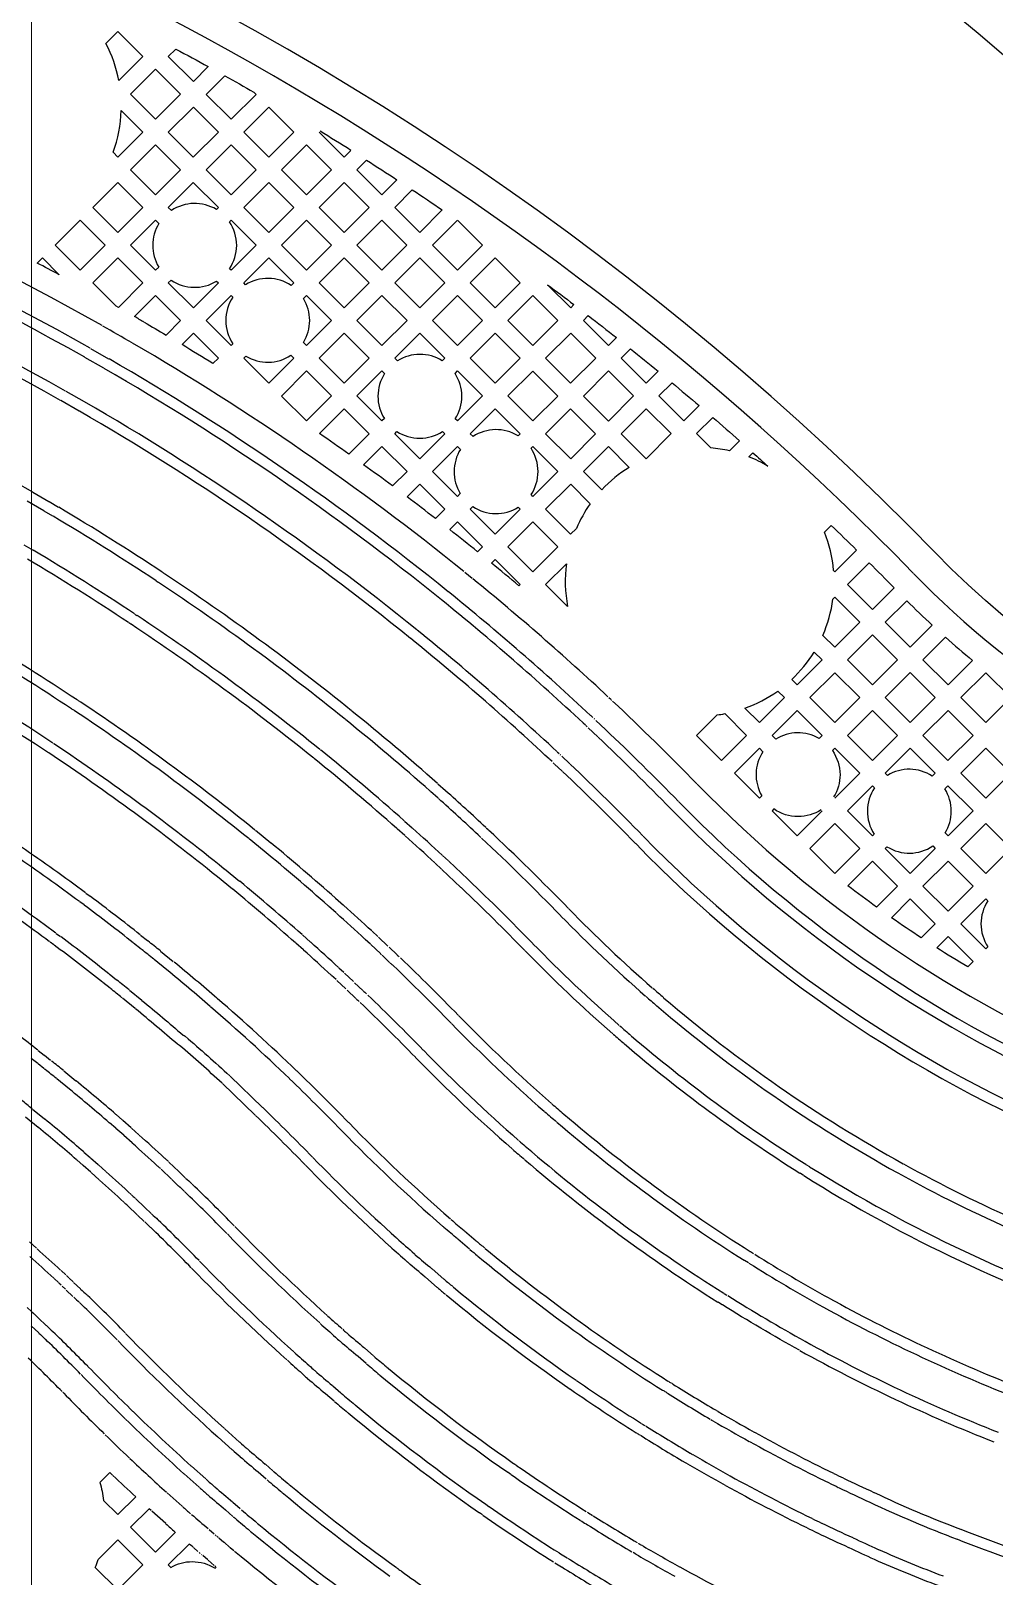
# Model space of a CAD drawing. Extents: x 3664 to 3837, y -413 to -292.
# Drawn here: x 3776.13 to 3780.21, y -331.15 to -324.6 of the extents above; entities that cross this region are included whole.
import ezdxf

# ---------------------------------------------------------------- set-up
doc = ezdxf.new("R2010")
doc.units = 0
doc.layers.add('gbr-dxf_layer0', color=7, linetype='Continuous')
doc.layers.add('gbr-outline-dxf_layer1', color=2, linetype='Continuous')
doc.layers.add('備註', color=1, linetype='Continuous', lineweight=9)

msp = doc.modelspace()

# ---------------------------------------------------------------- linework, layer by layer
at = {"layer": 'gbr-dxf_layer0'}
for p, q in [((3777.9413, -325.4032), (3777.8355, -325.509)), ((3778.0044, -326.9215), (3777.9728, -326.8959)), ((3778.3151, -326.9474), (3778.4034, -326.8591)), ((3778.4078, -327.0402), (3778.3151, -326.9474)), ((3778.5909, -327.4345), (3778.5831, -327.4272)), ((3778.5061, -327.5031), (3778.5156, -327.5119)), ((3778.4841, -327.5441), (3778.4746, -327.5353)), ((3778.5276, -327.5233), (3778.5681, -327.5616)), ((3778.0632, -327.9789), (3778.071, -327.9862)), ((3776.7115, -330.7976), (3776.7747, -330.8539)), ((3776.7057, -330.9285), (3776.6463, -330.8756)), ((3776.8895, -330.9527), (3776.9103, -330.9713)), ((3776.9149, -330.9753), (3776.9195, -330.9793)), ((3776.8413, -331.0459), (3776.8243, -331.0308)), ((3776.93, -330.9881), (3776.9514, -331.0064)), ((3776.9527, -331.0076), (3776.9779, -331.0289)), ((3776.9792, -331.03), (3776.9942, -331.0422)), ((3776.8512, -331.0546), (3776.8466, -331.0505)), ((3776.884, -331.0824), (3776.8625, -331.0641)), ((3776.9107, -331.1052), (3776.8855, -331.0838))]:
    msp.add_line(p, q, dxfattribs=at)
at = {"layer": 'gbr-dxf_layer0', "color": 1}
for p, q in [((3776.4434, -326.0306), (3776.3634, -325.9849)), ((3776.3868, -325.9465), (3776.4639, -325.9905)), ((3776.2823, -326.1281), (3776.36, -326.1722)), ((3776.3388, -326.212), (3776.2612, -326.1679)), ((3778.5363, -327.5935), (3778.4958, -327.5552)), ((3778.3422, -327.6984), (3778.3316, -327.6885)), ((3778.3638, -327.657), (3778.3719, -327.6645)), ((3778.3832, -327.6751), (3778.4175, -327.7073)), ((3778.3518, -327.7074), (3778.3474, -327.703)), ((3778.385, -327.7386), (3778.3532, -327.7087))]:
    msp.add_line(p, q, dxfattribs=at)
at = {"layer": 'gbr-dxf_layer0', "color": 2}
for p, q in [((3776.0662, -326.512), (3776.1411, -326.5546)), ((3776.1424, -326.5554), (3776.2103, -326.5951)), ((3776.1895, -326.635), (3776.1186, -326.5936)), ((3776.2275, -326.6574), (3776.1913, -326.636)), ((3776.2123, -326.5961), (3776.2514, -326.6193)), ((3776.1046, -326.7787), (3776.1435, -326.8016)), ((3776.5581, -327.1156), (3776.549, -327.1097)), ((3776.5746, -327.0726), (3776.5837, -327.0785)), ((3777.8595, -327.8537), (3777.827, -327.8246)), ((3777.8579, -327.7919), (3777.8905, -327.821)), ((3777.7166, -327.9501), (3777.7494, -327.9792)), ((3777.7186, -328.012), (3777.6858, -327.9829)), ((3777.8741, -328.1538), (3777.8464, -328.1282)), ((3777.8779, -328.096), (3777.9031, -328.1193)), ((3779.4071, -329.4522), (3779.3927, -329.443)), ((3779.4179, -329.4057), (3779.4324, -329.415))]:
    msp.add_line(p, q, dxfattribs=at)
at = {"layer": 'gbr-dxf_layer0', "color": 3}
for p, q in [((3776.3187, -327.4822), (3776.3111, -327.4773)), ((3777.122, -328.0772), (3777.0588, -328.0257)), ((3777.0856, -327.9895), (3777.1513, -328.0431)), ((3776.9549, -328.1531), (3777.0182, -328.2047)), ((3776.9888, -328.2388), (3776.9255, -328.1872)), ((3777.4255, -328.2775), (3777.4586, -328.3069)), ((3777.4278, -328.3397), (3777.3947, -328.3103)), ((3777.5798, -328.4171), (3777.6047, -328.4399)), ((3777.2886, -328.4961), (3777.2572, -328.4682)), ((3777.2854, -328.4331), (3777.3195, -328.4633)), ((3777.5734, -328.4722), (3777.551, -328.4517)), ((3777.615, -328.5119), (3777.5752, -328.4741)), ((3777.6071, -328.4424), (3777.6469, -328.4801)), ((3777.6518, -328.4849), (3777.6858, -328.5175)), ((3777.6203, -328.5172), (3777.6154, -328.5124)), ((3777.6539, -328.5491), (3777.6223, -328.519)), ((3777.4271, -328.6223), (3777.4075, -328.6045)), ((3777.4386, -328.5721), (3777.4595, -328.591)), ((3777.4629, -328.5945), (3777.5006, -328.6302)), ((3777.4687, -328.662), (3777.431, -328.6263)), ((3777.5107, -328.702), (3777.4742, -328.6675)), ((3777.506, -328.6357), (3777.5401, -328.6678)), ((3779.1822, -329.7752), (3779.1961, -329.7838)), ((3779.1742, -329.8232), (3779.1574, -329.8128)), ((3779.0709, -329.9526), (3779.0831, -329.9603))]:
    msp.add_line(p, q, dxfattribs=at)
at = {"layer": 'gbr-dxf_layer0', "color": 4}
for p, q in [((3776.3671, -328.2555), (3776.3854, -328.269)), ((3776.3597, -328.306), (3776.3414, -328.2925)), ((3776.2318, -328.4749), (3776.2163, -328.4635)), ((3776.2419, -328.4264), (3776.2602, -328.4399)), ((3776.6018, -328.4932), (3776.5696, -328.4676)), ((3776.5993, -328.4337), (3776.6289, -328.4572)), ((3776.7102, -328.5807), (3776.6565, -328.537)), ((3776.684, -328.5013), (3776.7374, -328.5449)), ((3776.4658, -328.5982), (3776.4971, -328.6231)), ((3776.4699, -328.659), (3776.4388, -328.6342)), ((3776.552, -328.6673), (3776.6039, -328.7096)), ((3776.5765, -328.7453), (3776.5219, -328.7009)), ((3777.0851, -329.1972), (3776.9459, -329.0631)), ((3776.9787, -329.0322), (3777.1154, -329.1639)), ((3777.9927, -329.765), (3777.9426, -329.7224)), ((3777.9708, -329.6873), (3778.021, -329.7299)), ((3777.8337, -329.8489), (3777.8841, -329.892)), ((3777.8558, -329.927), (3777.8054, -329.8839)), ((3778.7376, -330.5137), (3778.7407, -330.5158)), ((3778.9285, -330.6303), (3778.9368, -330.635)), ((3778.9157, -330.6747), (3778.9074, -330.67))]:
    msp.add_line(p, q, dxfattribs=at)
at = {"layer": 'gbr-dxf_layer0', "color": 5}
for p, q in [((3776.165, -328.9225), (3776.1905, -328.9422)), ((3776.1917, -328.9431), (3776.2169, -328.9632)), ((3776.1639, -328.9786), (3776.1357, -328.9567)), ((3776.1899, -328.9992), (3776.1647, -328.9791)), ((3776.2744, -329.0093), (3776.3251, -329.0508)), ((3776.2976, -329.0864), (3776.2442, -329.0427)), ((3776.1647, -329.2485), (3776.1119, -329.2053)), ((3776.1413, -329.1712), (3776.1915, -329.2122)), ((3776.4959, -329.1948), (3776.5224, -329.2181)), ((3776.4936, -329.2527), (3776.4671, -329.2294)), ((3776.5276, -329.2823), (3776.4947, -329.2536)), ((3776.5233, -329.2188), (3776.5588, -329.2498)), ((3776.5607, -329.2517), (3776.5922, -329.2804)), ((3776.5629, -329.3145), (3776.5288, -329.2835)), ((3776.3553, -329.4099), (3776.3286, -329.3866)), ((3776.3591, -329.3535), (3776.3858, -329.3768)), ((3776.3868, -329.3777), (3776.4191, -329.4061)), ((3776.7132, -329.3896), (3776.7177, -329.3939)), ((3776.7194, -329.3957), (3776.7607, -329.4358)), ((3776.3885, -329.4391), (3776.3562, -329.4107)), ((3776.4232, -329.4705), (3776.3892, -329.4398)), ((3776.4203, -329.4072), (3776.4518, -329.4356)), ((3776.7302, -329.4689), (3776.6865, -329.4265)), ((3776.7587, -329.4958), (3776.7314, -329.47)), ((3776.7614, -329.4364), (3776.7887, -329.4622)), ((3776.5774, -329.5495), (3776.6168, -329.588)), ((3776.6174, -329.5886), (3776.6441, -329.6137)), ((3776.6149, -329.648), (3776.5857, -329.6206)), ((3777.5496, -330.1849), (3777.5856, -330.2169)), ((3777.5542, -330.2491), (3777.5206, -330.2194)), ((3777.4189, -330.4092), (3777.3831, -330.3777)), ((3777.4137, -330.3448), (3777.447, -330.374)), ((3778.1677, -330.7199), (3778.1556, -330.7115)), ((3778.1801, -330.6737), (3778.1923, -330.6822)), ((3778.0481, -330.8917), (3778.0355, -330.883)), ((3778.062, -330.8466), (3778.0746, -330.8553)), ((3778.3729, -331.0527), (3778.3782, -331.0563)), ((3778.6966, -331.0574), (3778.6854, -331.0508))]:
    msp.add_line(p, q, dxfattribs=at)
at = {"layer": 'gbr-dxf_layer0', "color": 6}
for p, q in [((3776.1286, -329.7339), (3776.1586, -329.7612)), ((3776.2621, -329.8553), (3776.2827, -329.8743)), ((3776.2512, -329.9065), (3776.2332, -329.8898)), ((3776.2627, -329.9175), (3776.2534, -329.9087)), ((3776.2805, -329.935), (3776.2669, -329.9216)), ((3776.2853, -329.877), (3776.2946, -329.8858)), ((3776.2969, -329.888), (3776.3129, -329.9038)), ((3776.3152, -329.906), (3776.3441, -329.933)), ((3776.3126, -329.9652), (3776.2835, -329.9381)), ((3776.1192, -330.0118), (3776.1373, -330.029)), ((3776.139, -330.0307), (3776.1467, -330.038)), ((3776.1486, -330.0397), (3776.1664, -330.0572)), ((3776.1668, -330.0576), (3776.1996, -330.088)), ((3776.1681, -330.1201), (3776.1353, -330.0898)), ((3776.9873, -330.6152), (3776.9277, -330.5619)), ((3776.956, -330.5269), (3777.0183, -330.5825)), ((3776.8149, -330.685), (3776.8751, -330.7388)), ((3777.131, -330.7394), (3777.0978, -330.7099)), ((3777.1285, -330.677), (3777.1592, -330.7042)), ((3776.8467, -330.7738), (3776.784, -330.7177)), ((3776.9901, -330.8376), (3777.021, -330.8649)), ((3776.9902, -330.8978), (3776.9593, -330.8704))]:
    msp.add_line(p, q, dxfattribs=at)
at = {"layer": 'gbr-dxf_layer0', "linetype": 'Continuous'}
for points in [[(3739.2131, -329.4113), (3739.2131, -321.546, -0.414216), (3740.0096, -320.7494), (3771.018, -320.7494, -0.202307), (3781.688, -325.2511, 0.202311), (3782.9082, -325.7659), (3788.4081, -325.7659, 0.202315), (3789.6283, -325.2511, -0.202307), (3800.2983, -320.7494), (3821.8297, -320.7494, -0.414217), (3822.6262, -321.546), (3822.6262, -324.4785)], [(3789.2243, -325.9073, -0.11836), (3788.2841, -326.1332), (3782.7843, -326.1332, -0.202298), (3781.3009, -325.5074, 0.202302), (3770.8943, -321.1167), (3739.8827, -321.1167, -0.1755), (3739.7711, -321.1637), (3739.6127, -321.3221, -0.021764), (3739.6134, -321.3375, -0.125832), (3739.5916, -321.4228), (3739.5916, -322.1669, -0.355796), (3739.5517, -322.2159)], [(3739.7191, -322.1149), (3739.7191, -321.5477, -0.377394), (3739.9863, -321.2442), (3770.8938, -321.2442, -0.202308), (3781.2095, -325.5962, 0.202304), (3782.784, -326.2607), (3788.2839, -326.2607, 0.118898), (3789.2862, -326.0189, 0.264777), (3789.5244, -325.8769, 0.049743), (3789.8584, -325.5962, -0.012228), (3790.3619, -325.104, 0.308379), (3790.5953, -324.8916, -0.021115), (3791.5364, -324.122, 0.268033), (3791.7622, -323.9562, -0.026221), (3793.0319, -323.1401, 0.214143), (3793.2321, -323.0278, -0.03315), (3794.9605, -322.2211, 0.130853), (3795.0952, -322.1695, -0.090345), (3800.1739, -321.2442), (3821.4776, -321.2442)], [(3820.1929, -322.1469), (3820.1929, -322.7441, -0.414254), (3820.1429, -322.7941), (3819.7814, -322.7941), (3819.7814, -322.8421), (3819.4528, -322.8421), (3819.4528, -322.7941), (3819.4179, -322.7941, 0.064068), (3819.2048, -322.8215, 0.013699), (3819.0529, -322.8657, 0.036904), (3819.0193, -322.8632, 0.080213), (3818.9473, -322.8749, 0.02431), (3818.6857, -322.9836), (3800.1739, -322.9836, 0.202298), (3791.1048, -326.8101, -0.202305), (3788.2842, -328.0001), (3782.7838, -328.0001, -0.202305), (3779.9631, -326.8101, 0.202298), (3770.894, -322.9836), (3742.7092, -322.9836)], [(3776.7165, -324.7096), (3776.7485, -324.6776, -0.003164), (3776.8861, -324.7522)], [(3777.5157, -325.1893), (3777.5563, -325.1487, -0.003101), (3777.6853, -325.2317)], [(3777.6756, -325.3491), (3777.7503, -325.2744, -0.003089), (3777.8773, -325.3595)], [(3776.615, -325.8358, -0.002379), (3776.7072, -325.8902), (3776.7687, -325.8287), (3776.6627, -325.7227), (3776.5736, -325.8118)], [(3779.176, -326.4062), (3779.1934, -326.3888, -0.001721), (3779.2559, -326.4452)], [(3779.5295, -327.6512, -0.154933), (3779.562, -327.7537, -0.140449), (3779.5351, -327.8479)], [(3779.4818, -327.9024, -0.146257), (3779.3842, -327.9315, -0.154923), (3779.2817, -327.899), (3779.2742, -327.9065)], [(3776.2691, -330.3712, -0.029204), (3776.2734, -330.3752, 0.006722), (3776.4452, -330.5477)], [(3776.4808, -330.723, -0.000599), (3776.4689, -330.7118), (3776.4272, -330.7535)], [(3776.4272, -330.7535, -0.034204), (3776.4426, -330.8297), (3776.5028, -330.8899), (3776.5785, -330.8142, -0.00361), (3776.4822, -330.7244)], [(3776.823, -331.0297, -0.000925), (3776.8054, -331.0149), (3776.7166, -331.1036)], [(3776.7166, -331.1036), (3776.7272, -331.1142, -0.134942), (3776.8181, -331.0893, -0.144399), (3776.9145, -331.1177), (3776.9197, -331.1126)]]:
    msp.add_lwpolyline(points, format="xyb", dxfattribs=at)
for points in [[(3776.4521, -324.6544), (3776.5028, -324.6037), (3776.6087, -324.7096), (3776.5072, -324.8112)], [(3776.8861, -324.7522), (3776.8226, -324.8157), (3776.7165, -324.7096)], [(3776.5173, -324.9379), (3776.6088, -325.0294), (3776.5029, -325.1353), (3776.4829, -325.1153)], [(3777.3559, -325.0295), (3777.4618, -325.1354), (3777.4902, -325.107)], [(3777.6853, -325.2317), (3777.6217, -325.2953), (3777.5157, -325.1893)], [(3777.8773, -325.3595), (3777.7816, -325.4552), (3777.6756, -325.3491)], [(3777.8355, -325.509), (3777.9414, -325.615), (3778.0476, -325.509), (3777.943, -325.4044)], [(3776.1611, -325.5847), (3776.1832, -325.5627), (3776.2548, -325.6343)], [(3779.5399, -327.8527), (3779.6459, -327.7468), (3779.5399, -327.6407), (3779.5295, -327.6512)], [(3779.2742, -327.9065), (3779.3802, -328.0125), (3779.4861, -327.9066)], [(3776.6436, -330.8733), (3776.6349, -330.8655), (3776.5567, -330.9438)], [(3776.5567, -330.9438), (3776.6627, -331.0498), (3776.7472, -330.9653)]]:
    msp.add_lwpolyline(points, dxfattribs=at)
for points in [[(3776.5567, -324.8694), (3776.6626, -324.7634), (3776.7687, -324.8695), (3776.6627, -324.9755)], [(3776.7166, -325.0294), (3776.8226, -324.9234), (3776.9285, -325.0293), (3776.8225, -325.1353)], [(3777.0363, -325.0293), (3777.1421, -324.9235), (3777.2482, -325.0295), (3777.1423, -325.1353)], [(3776.5568, -325.1892), (3776.6627, -325.0833), (3776.7686, -325.1892), (3776.6627, -325.2951)], [(3776.8764, -325.1892), (3776.9824, -325.0832), (3777.0884, -325.1892), (3776.9824, -325.2952)], [(3777.1962, -325.1892), (3777.302, -325.0834), (3777.4079, -325.1893), (3777.3021, -325.2951)], [(3776.3968, -325.3491), (3776.5029, -325.2431), (3776.6088, -325.349), (3776.5028, -325.4551)], [(3777.0363, -325.3491), (3777.1423, -325.2431), (3777.2482, -325.349), (3777.1422, -325.455)], [(3777.356, -325.349), (3777.4618, -325.2432), (3777.5678, -325.3491), (3777.462, -325.455)], [(3776.2371, -325.5088), (3776.3429, -325.403), (3776.4489, -325.509), (3776.3431, -325.6148)], [(3777.1961, -325.5089), (3777.3021, -325.4029), (3777.4081, -325.5089), (3777.3021, -325.6149)], [(3777.5158, -325.5089), (3777.6217, -325.403), (3777.7277, -325.509), (3777.6218, -325.6149)], [(3776.3969, -325.6687), (3776.5028, -325.5628), (3776.6088, -325.6688), (3776.5051, -325.7726), (3776.4953, -325.767)], [(3777.356, -325.6688), (3777.462, -325.5628), (3777.568, -325.6688), (3777.462, -325.7748)], [(3777.6757, -325.6688), (3777.7816, -325.5629), (3777.8876, -325.6689), (3777.7817, -325.7747)], [(3777.9953, -325.6689), (3778.1014, -325.5628), (3778.2073, -325.6687), (3778.1012, -325.7748)], [(3777.5159, -325.8286), (3777.6218, -325.7227), (3777.7278, -325.8286), (3777.6218, -325.9346)], [(3777.8356, -325.8286), (3777.9414, -325.7228), (3778.0474, -325.8287), (3777.9415, -325.9346)], [(3778.1551, -325.8287), (3778.2612, -325.7226), (3778.3672, -325.8286), (3778.2611, -325.9347)], [(3777.3561, -325.9885), (3777.462, -325.8825), (3777.5679, -325.9885), (3777.462, -326.0944)], [(3777.9954, -325.9884), (3778.1012, -325.8826), (3778.2073, -325.9886), (3778.1014, -326.0945)], [(3778.315, -325.9886), (3778.4211, -325.8825), (3778.527, -325.9884), (3778.4209, -326.0945)], [(3777.1961, -326.1484), (3777.3022, -326.0423), (3777.4081, -326.1482), (3777.302, -326.2543)], [(3778.1553, -326.1483), (3778.2611, -326.0425), (3778.367, -326.1484), (3778.2612, -326.2542)], [(3778.4748, -326.1484), (3778.5809, -326.0423), (3778.6869, -326.1483), (3778.5808, -326.2544)], [(3778.315, -326.3081), (3778.4209, -326.2022), (3778.5269, -326.3082), (3778.4211, -326.4141)], [(3778.6347, -326.3082), (3778.7408, -326.2022), (3778.8466, -326.308), (3778.7406, -326.4141)], [(3778.1553, -326.7876), (3778.2612, -326.6817), (3778.3671, -326.7876), (3778.2612, -326.8935)], [(3779.5938, -327.2674), (3779.6999, -327.1613), (3779.8058, -327.2672), (3779.6997, -327.3732)], [(3779.434, -327.4271), (3779.5399, -327.3212), (3779.6458, -327.4271), (3779.5399, -327.533)], [(3779.7535, -327.4271), (3779.8596, -327.321), (3779.9656, -327.427), (3779.8596, -327.5331)], [(3780.0734, -327.427), (3780.1793, -327.3212), (3780.2852, -327.4271), (3780.1793, -327.5329)], [(3779.5938, -327.5869), (3779.6997, -327.481), (3779.8057, -327.587), (3779.6998, -327.6929)], [(3779.9134, -327.587), (3780.0195, -327.4809), (3780.1254, -327.5868), (3780.0193, -327.6929)], [(3780.0732, -327.7468), (3780.1793, -327.6407), (3780.2854, -327.7468), (3780.1793, -327.8529)], [(3779.4341, -328.0664), (3779.5399, -327.9605), (3779.6458, -328.0664), (3779.54, -328.1723)], [(3780.0734, -328.0665), (3780.1793, -327.9606), (3780.2852, -328.0666), (3780.1794, -328.1724)], [(3779.9135, -328.2263), (3780.0195, -328.1203), (3780.1255, -328.2263), (3780.0195, -328.3323)]]:
    msp.add_lwpolyline(points, close=True, dxfattribs=at)
for points in [[(3776.8765, -324.8696), (3776.9554, -324.7906, -0.002884), (3777.0795, -324.8608), (3777.0883, -324.8696), (3776.9824, -324.9755)], [(3776.7166, -325.349), (3776.8225, -325.2431), (3776.9285, -325.3491), (3776.9201, -325.3576, 0.290422), (3776.7297, -325.3621)], [(3776.5567, -325.509), (3776.6627, -325.4029), (3776.6768, -325.417, 0.279764), (3776.6761, -325.6016), (3776.6627, -325.615)], [(3776.9755, -325.4099), (3776.9824, -325.403), (3777.0884, -325.5089), (3776.9825, -325.6149), (3776.9763, -325.6087, 0.14835), (3777.0062, -325.5099, 0.150472)], [(3777.0363, -325.6688), (3777.1423, -325.5628), (3777.2482, -325.6688), (3777.2368, -325.6801, 0.294678), (3777.044, -325.6765)], [(3776.7166, -325.6688), (3776.7285, -325.6569, 0.294898), (3776.9213, -325.6615), (3776.9286, -325.6688), (3776.8226, -325.7748)], [(3776.8764, -325.8287), (3776.9825, -325.7226), (3776.9893, -325.7295, 0.303036), (3776.9901, -325.9269), (3776.9824, -325.9346)], [(3777.2888, -325.9212, 0.282336), (3777.2895, -325.7352), (3777.3021, -325.7226), (3777.4081, -325.8286), (3777.3022, -325.9346)], [(3778.323, -325.6767, -0.002834), (3778.4349, -325.761), (3778.4211, -325.7747)], [(3778.475, -325.8286), (3778.4958, -325.8078, -0.00305), (3778.6146, -325.9008), (3778.5809, -325.9345)], [(3776.7746, -325.9306), (3776.8226, -325.8826), (3776.9285, -325.9885), (3776.9057, -326.0112, 0.003406)], [(3777.6757, -325.9885), (3777.7817, -325.8825), (3777.8876, -325.9884), (3777.8769, -325.9991, 0.289649), (3777.6869, -325.9997)], [(3777.0362, -325.9885), (3777.0452, -325.9795, 0.290662), (3777.2357, -325.9759), (3777.2483, -325.9885), (3777.1423, -326.0945)], [(3778.6347, -325.9884), (3778.6746, -325.9486, -0.003047), (3778.7916, -326.0436), (3778.7408, -326.0944)], [(3777.5159, -326.1482), (3777.6218, -326.0423), (3777.6328, -326.0534, 0.291228), (3777.6318, -326.2443), (3777.6218, -326.2542)], [(3777.9312, -326.0526), (3777.9415, -326.0423), (3778.0475, -326.1483), (3777.9415, -326.2543), (3777.9323, -326.2451, 0.14261), (3777.9601, -326.1497, 0.145458)], [(3778.7946, -326.1483), (3778.8505, -326.0924, -0.003039), (3778.9654, -326.1893), (3778.9005, -326.2542)], [(3777.3565, -326.3075), (3777.462, -326.2021), (3777.568, -326.3081), (3777.4811, -326.395, 0.003367)], [(3777.9954, -326.3082), (3778.1014, -326.2022), (3778.2073, -326.3081), (3778.1981, -326.3172, 0.290923), (3778.0074, -326.3202)], [(3778.9544, -326.308), (3779.0234, -326.2391, -0.003038), (3779.1365, -326.338), (3779.0937, -326.3808, 0.035034), (3779.015, -326.3686)], [(3777.6757, -326.3081), (3777.6852, -326.2986, 0.295715), (3777.8786, -326.2991), (3777.8876, -326.3082), (3777.7817, -326.4141)], [(3777.5438, -326.44), (3777.6218, -326.362), (3777.7279, -326.468), (3777.6662, -326.5296, 0.003356)], [(3777.8356, -326.468), (3777.9415, -326.3621), (3777.9542, -326.3747, 0.284336), (3777.9536, -326.5618), (3777.9415, -326.5739)], [(3778.253, -326.3701), (3778.2612, -326.362), (3778.3672, -326.468), (3778.2612, -326.574), (3778.2536, -326.5664, 0.146472), (3778.2829, -326.4688, 0.148097)], [(3778.4749, -326.468), (3778.5808, -326.3621), (3778.6695, -326.4508, 0.066403), (3778.5528, -326.5459)], [(3777.7279, -326.5758), (3777.7817, -326.5219), (3777.8876, -326.6278), (3777.8479, -326.6675, 0.003343)], [(3778.3151, -326.6279), (3778.4211, -326.5219), (3778.5042, -326.605, 0.052932), (3778.4451, -326.7096), (3778.421, -326.7337)], [(3777.9954, -326.6277), (3778.0064, -326.6167, 0.294416), (3778.1991, -326.6197), (3778.2073, -326.6279), (3778.1014, -326.7338)], [(3777.9085, -326.7147), (3777.9415, -326.6816), (3778.0475, -326.7876), (3778.0265, -326.8087, 0.003338)], [(3779.4963, -326.7253), (3779.5247, -326.6969, -0.003031), (3779.632, -326.8016), (3779.54, -326.8936), (3779.5346, -326.8883, 0.073938)], [(3778.0859, -326.857), (3778.1014, -326.8415), (3778.2073, -326.9474), (3778.2017, -326.953, 0.003327)], [(3779.5939, -326.9475), (3779.686, -326.8553, -0.003031), (3779.7914, -326.962), (3779.6999, -327.0535)], [(3779.4894, -327.1629, 0.070282), (3779.5318, -327.0095), (3779.54, -327.0014), (3779.646, -327.1074), (3779.5399, -327.2135)], [(3779.7537, -327.1074), (3779.8449, -327.0163, 0.009003), (3779.9529, -327.12), (3779.8596, -327.2133)], [(3779.9135, -327.2672), (3780.0094, -327.1713, 0.009037), (3780.1233, -327.2693), (3780.0195, -327.3732)], [(3779.3574, -327.3505, 0.066407), (3779.4524, -327.2338), (3779.486, -327.2674), (3779.3802, -327.3732)], [(3779.1591, -327.4718, 0.069335), (3779.2982, -327.3991), (3779.3263, -327.4271), (3779.2203, -327.5331)], [(3778.9545, -327.5868), (3779.0411, -327.5003, 0.0149), (3779.0744, -327.4949), (3779.1664, -327.587), (3779.0605, -327.6928)], [(3779.2742, -327.587), (3779.3802, -327.481), (3779.486, -327.5869), (3779.4732, -327.5997, 0.277245), (3779.2901, -327.6029)], [(3779.1144, -327.7467), (3779.2203, -327.6408), (3779.2356, -327.6562, 0.283381), (3779.2303, -327.8426), (3779.2203, -327.8526)], [(3779.7537, -327.7468), (3779.8596, -327.6409), (3779.9654, -327.7468), (3779.9527, -327.7595, 0.288408), (3779.7634, -327.7564)], [(3779.5938, -327.9066), (3779.6998, -327.8006), (3779.7082, -327.809, 0.301445), (3779.7067, -328.0055), (3779.6997, -328.0125)], [(3780.0062, -327.8138), (3780.0193, -327.8007), (3780.1254, -327.9067), (3780.0195, -328.0126), (3780.0076, -328.0007, 0.137221), (3780.0334, -327.9085, 0.141242)], [(3779.7536, -328.0664), (3779.761, -328.059, 0.296935), (3779.955, -328.0559), (3779.9656, -328.0665), (3779.8596, -328.1724)], [(3779.5953, -328.2247), (3779.6997, -328.1203), (3779.8057, -328.2263), (3779.7169, -328.3151, -0.007242)], [(3779.7799, -328.3599), (3779.8596, -328.2802), (3779.9656, -328.3862), (3779.9063, -328.4455, -0.007295)], [(3780.0734, -328.3862), (3780.1794, -328.2802), (3780.188, -328.2889, 0.297432), (3780.1882, -328.4832), (3780.1793, -328.4921)], [(3779.9718, -328.4878), (3780.0195, -328.4401), (3780.1254, -328.5459), (3780.1029, -328.5684, -0.007357)], [(3776.4074, -331.1141, 0.015502), (3776.4194, -331.0811), (3776.5028, -330.9976), (3776.6088, -331.1036), (3776.5029, -331.2096)]]:
    msp.add_lwpolyline(points, format="xyb", close=True, dxfattribs=at)
at = {"layer": 'gbr-dxf_layer0', "color": 3, "linetype": 'Continuous'}
for points in [[(3776.3106, -327.4771, -0.056621), (3776.3062, -327.4745, 0.012261), (3775.8996, -327.2186)], [(3776.2098, -327.6611, -0.068014), (3776.2043, -327.6584, 0.012743), (3775.791, -327.3977)], [(3776.3312, -327.437, -0.052226), (3776.3352, -327.4393), (3776.344, -327.445)], [(3776.23, -327.6208, -0.058344), (3776.2345, -327.6234, -0.023177), (3776.9539, -328.1523)], [(3777.6998, -328.5299, -0.033726), (3777.7019, -328.5319, -0.008705), (3777.9449, -328.7733)], [(3777.9142, -328.8063, 0.008783), (3777.6701, -328.5637, -0.004338), (3777.6645, -328.559)], [(3779.3903, -330.1936, -0.013501), (3779.0646, -330.0014, -0.059445), (3779.06, -329.9989), (3779.0458, -329.9899)]]:
    msp.add_lwpolyline(points, format="xyb", dxfattribs=at)
at = {"layer": 'gbr-dxf_layer0', "color": 2, "linetype": 'Continuous'}
for points in [[(3778.0407, -328.0195), (3778.0323, -328.0115, -0.057147), (3778.0286, -328.0079, 0.005454), (3777.8605, -327.8546)], [(3778.2273, -328.4995, 0.009178), (3777.9604, -328.2351, -0.066199), (3777.9559, -328.2314), (3777.8756, -328.155)], [(3777.905, -328.1209), (3777.9848, -328.1968, -0.067126), (3777.9894, -328.2006, -0.009279), (3778.2604, -328.4691)]]:
    msp.add_lwpolyline(points, format="xyb", dxfattribs=at)
at = {"layer": 'gbr-dxf_layer0', "color": 4, "linetype": 'Continuous'}
for points in [[(3776.9448, -329.0619, 0.007395), (3776.7646, -328.9011, -0.121111), (3776.755, -328.8962, 0.006517), (3776.5774, -328.746)], [(3776.605, -328.7105, -0.006353), (3776.7791, -328.8575, -0.120438), (3776.7886, -328.8624, -0.00768), (3776.9768, -329.0302)], [(3777.6843, -329.7182, 0.003317), (3777.7593, -329.7848, -0.057243), (3777.7627, -329.7885, 0.004202), (3777.8326, -329.8479)], [(3777.9418, -329.7217, -0.003593), (3777.8841, -329.6725, -0.060481), (3777.8802, -329.6687)], [(3777.8046, -329.8833, -0.004324), (3777.7321, -329.8216, -0.068088), (3777.7279, -329.8173)], [(3778.8301, -330.3748, -0.003813), (3778.8249, -330.3713, -0.008406), (3778.8118, -330.3637)]]:
    msp.add_lwpolyline(points, format="xyb", dxfattribs=at)
at = {"layer": 'gbr-dxf_layer0', "color": 5, "linetype": 'Continuous'}
for points in [[(3776.5845, -329.6194), (3776.5451, -329.5809, -0.008152), (3776.529, -329.5665)], [(3778.7077, -331.0115, -0.034007), (3778.7102, -331.0131), (3778.7184, -331.018)]]:
    msp.add_lwpolyline(points, format="xyb", dxfattribs=at)
at = {"layer": 'gbr-dxf_layer0', "color": 6, "linetype": 'Continuous'}
msp.add_lwpolyline([(3776.3762, -330.2619, -0.046325), (3776.3792, -330.2648, 0.00746), (3776.5668, -330.4528)], format="xyb", dxfattribs=at)
at = {"layer": 'gbr-dxf_layer0'}
for centre, radius, start, end in [((3770.8933, -335.6458), 12.5348, 44.2502, 76.74229), ((3770.8932, -335.6455), 11.2549, 60.49512, 87.09591), ((3775.9484, -324.9196), 0.5692, 10.98111, 27.76313), ((3775.9484, -324.9196), 0.5692, 339.88453, 358.15881), ((3770.8934, -335.6458), 12.4332, 57.95547, 58.66463), ((3770.8931, -335.6455), 11.3565, 61.82778, 62.36264), ((3769.4983, -338.0692), 14.0512, 59.81154, 60.39957), ((3769.4977, -338.0689), 14.1528, 59.81663, 60.00279), ((3770.8945, -335.6463), 11.2549, 51.05668, 59.74378), ((3778.9674, -326.9359), 0.5692, 59.54863, 68.5034), ((3778.9674, -326.9359), 0.5692, 172.24577, 190.55969), ((3782.784, -324.0621), 4.0656, 224.29062, 250.74794), ((3770.894, -335.6463), 11.2552, 46.93646, 50.80615), ((3778.3644, -327.6881), 0.34, 47.26336, 47.7222), ((3770.8911, -335.6434), 11.2549, 44.23643, 46.77686), ((3778.3617, -327.6855), 0.187, 46.20074, 48.5613), ((3778.5067, -327.5342), 0.0225, 45.00624, 52.07814), ((3782.7839, -324.0621), 5.3452, 224.27716, 269.96309), ((3770.8928, -335.6458), 7.5317, 44.47735, 46.01632), ((3782.7779, -324.057), 9.0685, 225.73711, 226.64203), ((3782.78, -324.0592), 9.0683, 226.63507, 227.97502), ((3777.7414, -329.7994), 1.4306, 227.59036, 229.44028), ((3781.3502, -325.6323), 6.943, 229.2203, 229.9836), ((3777.7414, -329.7994), 1.5322, 227.51602, 229.38713), ((3777.4272, -330.3866), 0.7803, 229.66361, 230.2353), ((3776.8891, -331.0202), 0.0508, 230.84133, 233.49418), ((3776.9471, -331.0695), 0.0508, 228.79555, 234.55926), ((3782.7843, -324.0631), 9.0683, 230.34309, 234.10758)]:
    msp.add_arc(centre, radius, start, end, dxfattribs=at)
at = {"layer": 'gbr-dxf_layer0', "color": 1}
for centre, radius, start, end in [((3770.8932, -335.6455), 11.1019, 60.48547, 87.10713), ((3770.8932, -335.6455), 11.1469, 60.47926, 87.1017), ((3770.8929, -335.6455), 10.9373, 60.48526, 87.09374), ((3770.8929, -335.6455), 10.8923, 60.4788, 87.10389), ((3770.894, -335.6459), 11.1469, 51.04189, 60.00916), ((3770.894, -335.6459), 11.1019, 51.04866, 59.99842), ((3770.8942, -335.6462), 10.9376, 51.04985, 60.01079), ((3770.8942, -335.6462), 10.8926, 51.04329, 60.00413), ((3770.8925, -335.6447), 11.1469, 46.92551, 51.02607), ((3770.8925, -335.6447), 11.1019, 46.93203, 51.03244), ((3770.8903, -335.6429), 10.8926, 46.921, 51.00987), ((3770.8902, -335.6429), 10.9376, 46.9092, 51.01631), ((3770.8948, -335.647), 11.1469, 44.26065, 46.49102), ((3770.8947, -335.647), 11.1019, 44.26669, 46.49731), ((3778.3624, -327.6862), 0.0225, 45.02204, 51.34668), ((3770.8914, -335.6439), 10.8925, 44.23662, 46.52026), ((3770.8913, -335.6439), 10.9375, 44.24285, 46.50848), ((3782.7836, -324.0621), 5.453, 224.2664, 269.97714), ((3782.7836, -324.0621), 5.498, 224.25284, 269.99556), ((3782.7833, -324.0619), 5.6625, 224.25723, 269.98642), ((3782.7833, -324.0619), 5.7075, 224.26992, 269.9969)]:
    msp.add_arc(centre, radius, start, end, dxfattribs=at)
at = {"layer": 'gbr-dxf_layer0', "color": 2}
for centre, radius, start, end in [((3770.8912, -335.6447), 10.4971, 56.46314, 59.28637), ((3770.8912, -335.6447), 10.4521, 56.4702, 59.29349), ((3770.8879, -335.6427), 10.2402, 56.44632, 59.27001), ((3770.8879, -335.6427), 10.2852, 56.43934, 59.26315), ((3777.2681, -326.0143), 1.0532, 236.80556, 237.33447), ((3770.893, -335.6458), 10.4971, 51.04862, 56.40727), ((3777.2681, -326.0143), 1.0982, 236.73544, 237.26423), ((3770.893, -335.6459), 10.4521, 51.03688, 56.41406), ((3770.8951, -335.6475), 10.2852, 51.06288, 56.41336), ((3770.8951, -335.6475), 10.2402, 51.05083, 56.42043), ((3770.8955, -335.6474), 10.4969, 48.45679, 51.05277), ((3770.8955, -335.6474), 10.4519, 48.46343, 51.04071), ((3770.8917, -335.6441), 10.2399, 48.44008, 51.01214), ((3770.8917, -335.6441), 10.2849, 48.43283, 51.02395), ((3770.9021, -335.6536), 10.497, 46.99638, 48.2534), ((3770.8989, -335.6507), 10.24, 47.28263, 48.2353), ((3770.8988, -335.6506), 10.285, 47.27481, 48.22762), ((3770.8895, -335.6422), 10.4521, 44.22778, 46.80631), ((3770.8894, -335.6422), 10.4971, 44.22086, 46.81193), ((3782.7845, -324.0629), 6.1483, 224.24391, 228.84972), ((3782.7845, -324.0629), 6.1033, 224.25636, 228.8295), ((3782.7836, -324.062), 6.3152, 224.26677, 228.83839), ((3782.7835, -324.0619), 6.3602, 224.25545, 228.85835), ((3781.3964, -325.6721), 3.9781, 228.65297, 229.51946), ((3781.3964, -325.6721), 4.0231, 228.68404, 229.50202), ((3782.7832, -324.0618), 6.1483, 229.43177, 241.04165), ((3782.7832, -324.0618), 6.1033, 229.44383, 241.05319), ((3781.3971, -325.6726), 4.235, 228.67545, 229.48882), ((3781.3973, -325.6727), 4.19, 228.6434, 229.50304), ((3782.7838, -324.0624), 6.3151, 229.43702, 237.78031), ((3782.7838, -324.0623), 6.3601, 229.42572, 237.76899), ((3782.7835, -324.0621), 6.1032, 241.06063, 251.55579), ((3782.7831, -324.0619), 6.3603, 237.95398, 251.5602), ((3782.7831, -324.0619), 6.3153, 237.96537, 251.54201), ((3782.7835, -324.0621), 6.1482, 241.04878, 251.5448)]:
    msp.add_arc(centre, radius, start, end, dxfattribs=at)
at = {"layer": 'gbr-dxf_layer0', "color": 3}
for centre, radius, start, end in [((3770.8832, -335.6399), 9.8472, 56.41205, 59.23076), ((3770.8808, -335.6384), 9.6377, 56.3076, 59.20418), ((3770.8922, -335.6453), 9.8022, 51.0286, 56.38062), ((3770.8922, -335.6453), 9.8472, 51.04114, 56.37313), ((3770.892, -335.645), 9.5928, 51.0334, 56.33293), ((3770.8917, -335.6442), 9.8018, 48.44381, 50.52752), ((3770.8918, -335.6443), 9.8468, 48.43707, 50.52039), ((3770.8894, -335.6425), 9.6375, 48.43431, 50.50303), ((3770.8894, -335.6425), 9.5925, 48.42169, 50.51086), ((3770.8936, -335.6459), 9.8018, 47.23251, 48.18572), ((3770.8936, -335.646), 9.8468, 47.24573, 48.1789), ((3770.8853, -335.6383), 9.6373, 47.16301, 48.1083), ((3770.8855, -335.6385), 9.5923, 47.1719, 48.11689), ((3777.9705, -328.2143), 0.4609, 226.77247, 228.18496), ((3777.9705, -328.2143), 0.4159, 226.95131, 228.35155), ((3777.9715, -328.2152), 0.6252, 226.57875, 228.40741), ((3777.9716, -328.2153), 0.6702, 226.75723, 228.28585), ((3770.8871, -335.6401), 9.5927, 44.20838, 46.17236), ((3770.8871, -335.6401), 9.6377, 44.20117, 46.16495), ((3782.7838, -324.0621), 6.7985, 224.27117, 228.84047), ((3782.7838, -324.062), 6.7535, 224.25291, 228.85138), ((3782.783, -324.0614), 6.9629, 224.27024, 228.84252), ((3782.783, -324.0614), 7.0079, 224.25975, 228.86042), ((3781.3806, -325.6581), 4.6734, 228.93018, 229.7603), ((3781.3805, -325.6581), 4.6284, 228.94643, 229.77635), ((3782.7851, -324.0634), 6.7531, 229.42704, 237.74856), ((3782.7851, -324.0634), 6.7981, 229.41626, 237.73793), ((3781.3902, -325.6664), 4.8378, 228.77864, 229.61722), ((3781.39, -325.6663), 4.8828, 228.80629, 229.60481), ((3782.7845, -324.0629), 7.0077, 229.42681, 237.74655), ((3782.7845, -324.0629), 6.9627, 229.43741, 237.75701), ((3782.7877, -324.0647), 6.7533, 237.91703, 241.00915), ((3782.7876, -324.0646), 6.7983, 237.90697, 240.99888), ((3782.7876, -324.0646), 6.9626, 237.88745, 241.01116), ((3782.783, -324.0619), 6.7535, 241.06556, 248.50544), ((3782.7829, -324.0619), 6.7985, 241.05547, 248.49522), ((3782.7835, -324.0621), 6.9629, 241.06084, 248.50122), ((3782.7835, -324.0621), 7.0079, 241.05036, 248.49116)]:
    msp.add_arc(centre, radius, start, end, dxfattribs=at)
at = {"layer": 'gbr-dxf_layer0', "color": 4}
for centre, radius, start, end in [((3770.8875, -335.642), 9.1971, 53.43737, 55.51524), ((3770.8875, -335.642), 9.152, 53.43008, 55.50811), ((3770.8882, -335.6425), 8.9401, 53.43859, 55.5203), ((3770.8883, -335.6426), 8.9851, 53.44386, 55.50704), ((3770.8834, -335.6389), 9.1971, 51.58859, 53.24799), ((3770.8834, -335.6389), 9.1521, 51.60222, 53.24017), ((3770.8839, -335.6392), 8.9402, 51.5939, 53.24739), ((3770.8839, -335.6393), 8.9852, 51.60207, 53.23358), ((3772.7331, -333.3726), 6.272, 50.96767, 51.58906), ((3772.7332, -333.3727), 6.227, 50.95831, 51.57962), ((3770.8895, -335.6426), 9.1966, 49.00182, 50.48511), ((3770.8894, -335.6425), 9.1516, 48.99341, 50.49789), ((3772.7274, -333.368), 6.0152, 50.90865, 51.50662), ((3772.7274, -333.3681), 6.0602, 50.88844, 51.51767), ((3771.415, -335.0839), 8.3853, 46.09912, 49.18962), ((3771.415, -335.0839), 8.4303, 46.1078, 49.19826), ((3770.8834, -335.6364), 9.197, 44.17361, 46.09963), ((3770.8834, -335.6364), 9.152, 44.16576, 46.09172), ((3770.8815, -335.6346), 8.9401, 44.1477, 46.05144), ((3770.8815, -335.6346), 8.9851, 44.15563, 46.05946), ((3782.7815, -324.0598), 7.4487, 224.28642, 228.85034), ((3782.7815, -324.0598), 7.4037, 224.27652, 228.87037), ((3782.7823, -324.0605), 7.6157, 224.26723, 227.96967), ((3782.7822, -324.0605), 7.6607, 224.27683, 227.97901), ((3781.3651, -325.645), 5.2784, 229.1758, 229.96516), ((3780.653, -326.6183), 4.0755, 229.79007, 230.43802), ((3782.78, -324.0585), 7.6606, 228.01115, 228.73456), ((3780.6528, -326.6182), 4.1205, 229.81049, 230.40989), ((3782.7871, -324.0652), 7.4481, 230.28981, 237.72885), ((3782.7871, -324.0652), 7.4031, 230.30651, 237.71909), ((3780.6527, -326.618), 4.3327, 229.81317, 230.40984), ((3780.6525, -326.6178), 4.2877, 229.79883, 230.44125), ((3782.7867, -324.0649), 7.6153, 230.31149, 235.23152), ((3782.7867, -324.0649), 7.6603, 230.29507, 235.24087), ((3782.7843, -324.0631), 7.6153, 235.26335, 237.75815), ((3782.7843, -324.0631), 7.6603, 235.27293, 237.76766), ((3782.7919, -324.0671), 7.4486, 237.88067, 239.51055), ((3779.0497, -329.9691), 0.4157, 238.7451, 240.69539), ((3779.0823, -329.9893), 0.4156, 235.84556, 236.63567), ((3782.7919, -324.0671), 7.4036, 237.87094, 239.52697), ((3779.4788, -329.7135), 0.8571, 239.14649, 239.53815), ((3782.7873, -324.0647), 7.4035, 239.63983, 241.00424), ((3779.0508, -329.9698), 0.6277, 238.45165, 239.82637), ((3782.797, -324.0705), 7.6155, 237.82759, 239.46441), ((3779.479, -329.7137), 0.9021, 238.98686, 239.60258), ((3782.7874, -324.0647), 7.4485, 239.64863, 241.0127), ((3779.051, -329.9699), 0.6727, 238.54129, 239.90545), ((3782.797, -324.0705), 7.6605, 237.81103, 239.47338), ((3782.7842, -324.0624), 7.4489, 241.05285, 243.97713), ((3782.7841, -324.0624), 7.4039, 241.0438, 243.96846), ((3782.7853, -324.0636), 7.6153, 239.65657, 241.02205), ((3782.7853, -324.0636), 7.6603, 239.66538, 241.0311), ((3782.783, -324.0618), 7.6608, 241.06241, 243.96903), ((3782.783, -324.0618), 7.6158, 241.05282, 243.98462), ((3781.0016, -327.7385), 3.3634, 243.81116, 244.51336), ((3781.0016, -327.7385), 3.3184, 243.79024, 244.55001), ((3782.7749, -324.0581), 7.4489, 244.3974, 245.51784), ((3782.7748, -324.058), 7.4039, 244.41544, 245.51003), ((3781.6033, -326.837), 4.435, 244.42579, 249.61352), ((3781.6033, -326.837), 4.39, 244.40944, 249.59758), ((3781.0036, -327.7395), 3.5304, 243.79435, 244.49077), ((3781.0038, -327.7396), 3.5754, 243.75642, 244.50754), ((3782.7761, -324.0588), 7.6606, 244.39943, 245.49253), ((3782.7762, -324.0588), 7.6156, 244.38969, 245.48264), ((3782.7876, -324.0636), 7.4037, 248.50291, 251.51567), ((3781.6056, -326.8381), 4.6469, 244.41983, 245.87226), ((3781.6055, -326.8381), 4.6019, 244.40564, 245.85816), ((3781.6014, -326.8362), 4.6019, 245.92844, 249.61432), ((3782.7876, -324.0636), 7.4487, 248.51208, 251.52496), ((3781.6014, -326.8362), 4.6469, 245.94374, 249.5881)]:
    msp.add_arc(centre, radius, start, end, dxfattribs=at)
at = {"layer": 'gbr-dxf_layer0', "color": 5}
for centre, radius, start, end in [((3770.8681, -335.6271), 8.5447, 51.70321, 53.10843), ((3776.4882, -328.6453), 0.4628, 229.94895, 230.56518), ((3772.7456, -333.3822), 5.5743, 51.14365, 51.76315), ((3772.7455, -333.3821), 5.6193, 51.12027, 51.77531), ((3770.901, -335.6526), 8.5443, 49.105, 50.58468), ((3772.7342, -333.3734), 5.41, 50.97879, 51.60913), ((3770.901, -335.6526), 8.4993, 49.09641, 50.57598), ((3770.9009, -335.6523), 8.2897, 49.10702, 50.56581), ((3770.9009, -335.6523), 8.3347, 49.09835, 50.58061), ((3770.9097, -335.661), 8.4992, 47.32143, 48.29698), ((3770.9099, -335.6612), 8.5442, 47.33142, 48.30726), ((3776.9844, -329.0712), 0.4183, 227.47615, 229.24757), ((3770.9008, -335.653), 8.3349, 47.24041, 48.22698), ((3776.9844, -329.0712), 0.4633, 227.63971, 229.41898), ((3777.9686, -328.2128), 1.7184, 226.70109, 227.88423), ((3770.9009, -335.6531), 8.2899, 47.25006, 48.2128), ((3776.9855, -329.0722), 0.6278, 227.38874, 229.22601), ((3777.9686, -328.2129), 1.7634, 226.7413, 227.8114), ((3770.8868, -335.6399), 8.4994, 44.3557, 46.05237), ((3770.8868, -335.6398), 8.5444, 44.36374, 46.03725), ((3777.9756, -328.2193), 1.9728, 226.45414, 227.44671), ((3777.9756, -328.2193), 1.9279, 226.39059, 227.48333), ((3770.8844, -335.6376), 8.335, 44.32563, 46.00311), ((3770.8844, -335.6376), 8.29, 44.33396, 46.01156), ((3782.7812, -324.0597), 8.1012, 224.13154, 227.97577), ((3782.7813, -324.0598), 8.0562, 224.12748, 227.99106), ((3782.7799, -324.0588), 8.3104, 224.13334, 228.00119), ((3782.7799, -324.0588), 8.2654, 224.14211, 227.98599), ((3782.7801, -324.0588), 8.0563, 228.01681, 228.61), ((3782.7799, -324.0586), 8.1013, 228.0036, 228.62116), ((3777.7462, -329.8038), 0.4183, 225.93534, 228.94443), ((3781.3294, -325.6145), 5.9309, 229.43288, 230.38885), ((3777.7462, -329.8038), 0.4633, 226.09218, 229.11182), ((3781.3294, -325.6145), 5.9759, 229.44492, 230.40103), ((3782.7851, -324.0631), 8.3106, 227.9698, 228.53696), ((3782.7849, -324.0629), 8.2656, 227.95706, 228.54778), ((3780.6543, -326.6198), 4.7733, 229.52693, 230.40318), ((3780.6544, -326.6199), 4.7283, 229.55217, 230.38654), ((3777.7448, -329.8024), 0.6727, 226.60938, 229.24114), ((3781.3443, -325.6275), 6.1852, 229.24534, 230.16851), ((3777.7448, -329.8024), 0.6277, 226.72413, 229.35175), ((3781.3445, -325.6276), 6.1402, 229.25567, 230.17895), ((3782.785, -324.0633), 8.1012, 230.32481, 235.13916), ((3782.785, -324.0633), 8.0562, 230.31611, 235.13055), ((3780.6548, -326.6199), 4.9379, 229.50765, 230.3968), ((3780.6549, -326.6199), 4.9829, 229.53211, 230.3816), ((3782.7845, -324.0631), 8.2655, 230.32931, 235.14748), ((3782.7846, -324.0631), 8.3105, 230.32055, 235.13885), ((3782.7849, -324.0636), 8.0558, 235.2523, 237.75623), ((3782.7849, -324.0636), 8.1008, 235.26136, 237.74128), ((3782.7854, -324.0641), 8.3102, 235.25329, 237.72808), ((3782.7854, -324.0641), 8.2652, 235.26161, 237.71306), ((3779.0539, -329.9717), 1.0685, 238.18296, 239.64216), ((3782.8043, -324.075), 8.0561, 237.83575, 239.3906), ((3778.7212, -330.531), 0.4631, 236.01215, 236.60772), ((3779.0538, -329.9717), 1.1135, 238.25264, 239.7162), ((3782.8043, -324.075), 8.1011, 237.84429, 239.39942), ((3782.7877, -324.0651), 8.0561, 239.66921, 241.00421), ((3779.0522, -329.9706), 1.3229, 238.13496, 239.59693), ((3779.0522, -329.9706), 1.2779, 238.19219, 239.65252), ((3782.8128, -324.0804), 8.2654, 237.79896, 239.35629), ((3782.7878, -324.0652), 8.1011, 239.67711, 241.01165), ((3782.8128, -324.0804), 8.3104, 237.79023, 239.34763), ((3782.7766, -324.0585), 8.0565, 241.10402, 244.02437)]:
    msp.add_arc(centre, radius, start, end, dxfattribs=at)
at = {"layer": 'gbr-dxf_layer0', "color": 6}
for centre, radius, start, end in [((3770.9018, -335.6543), 7.8519, 47.25119, 48.25734), ((3770.9018, -335.6544), 7.8969, 47.26739, 48.24837), ((3777.9748, -328.2187), 2.411, 226.51765, 227.33706), ((3770.892, -335.645), 7.8518, 44.41589, 46.04928), ((3777.9749, -328.2188), 2.366, 226.46364, 227.36464), ((3770.8921, -335.6451), 7.8968, 44.40733, 46.04078), ((3777.9918, -328.2351), 2.6228, 225.9641, 226.76389), ((3777.9921, -328.2353), 2.5778, 225.98418, 226.78439), ((3770.8919, -335.645), 7.6846, 44.47473, 46.02137), ((3782.7823, -324.0612), 8.7036, 224.1363, 227.96419), ((3770.8918, -335.6449), 7.6396, 44.45754, 46.0303), ((3782.7823, -324.0612), 8.7486, 224.12751, 227.97812), ((3782.7845, -324.0633), 8.9605, 224.07748, 225.77276), ((3782.7799, -324.0588), 8.9606, 225.82225, 227.99032), ((3782.78, -324.0588), 8.9156, 225.8297, 227.99782), ((3777.736, -329.7946), 1.0658, 227.74525, 229.95248), ((3777.736, -329.7946), 1.1108, 227.67661, 229.88611), ((3781.3437, -325.6267), 6.6232, 229.25789, 230.12285), ((3781.3438, -325.6268), 6.5782, 229.26792, 230.13281), ((3777.4347, -330.3932), 0.4154, 228.76027, 229.42002), ((3780.6537, -326.6188), 5.376, 229.54396, 230.41042), ((3777.7361, -329.7946), 1.3227, 227.83874, 229.83102), ((3777.7361, -329.7946), 1.2777, 227.7452, 229.8869), ((3781.3471, -325.6294), 6.7902, 229.24223, 230.06955), ((3780.6538, -326.6189), 5.421, 229.52844, 230.39532), ((3782.7871, -324.0652), 8.7036, 230.30945, 234.09481), ((3781.347, -325.6294), 6.8352, 229.23203, 230.05936), ((3782.7871, -324.0652), 8.7486, 230.30123, 234.08679), ((3777.425, -330.3851), 0.6723, 229.84891, 230.54889), ((3780.6675, -326.6305), 5.633, 229.36571, 230.21097), ((3780.6676, -326.6306), 5.588, 229.34158, 230.22139), ((3782.7838, -324.0626), 8.9606, 230.32893, 234.11195), ((3782.7838, -324.0626), 8.9156, 230.33746, 234.1202), ((3778.8053, -329.5737), 1.9067, 233.97824, 234.66529), ((3782.7817, -324.0612), 8.7035, 234.3133, 235.17724)]:
    msp.add_arc(centre, radius, start, end, dxfattribs=at)
at = {"layer": 'gbr-outline-dxf_layer1', "linetype": 'Continuous'}
msp.add_lwpolyline([(3739.0097, -333.1459), (3739.0097, -321.546, -0.414215), (3740.0097, -320.546), (3771.0177, -320.546, -0.202312), (3781.8338, -325.1091, 0.202309), (3782.9082, -325.5625), (3788.4081, -325.5625, 0.202214), (3789.4821, -325.1095, -0.202322), (3800.2986, -320.546), (3821.8297, -320.546, -0.414215), (3822.8297, -321.546), (3822.8297, -333.1459, -0.414215), (3821.8297, -334.1459), (3800.7131, -334.1459, 0.196009), (3798.9654, -334.8586, -0.196007), (3788.4081, -339.1624), (3782.9082, -339.1624, -0.196007), (3772.351, -334.8586, 0.196013), (3770.6032, -334.1459), (3740.0097, -334.1459, -0.414215)], format="xyb", close=True, dxfattribs=at)
at = {"layer": '備註', "color": 1, "linetype": 'Continuous'}
msp.add_lwpolyline([(3776.137, -314.0933), (3790.7138, -314.0933), (3790.7138, -340.9742), (3776.137, -340.9742)], close=True, dxfattribs=at)
msp.add_lwpolyline([(3776.137, -314.0933), (3790.7138, -314.0933), (3790.7138, -340.9742), (3776.137, -340.9742)], close=True, dxfattribs=at)

doc.saveas('drawing.dxf')
